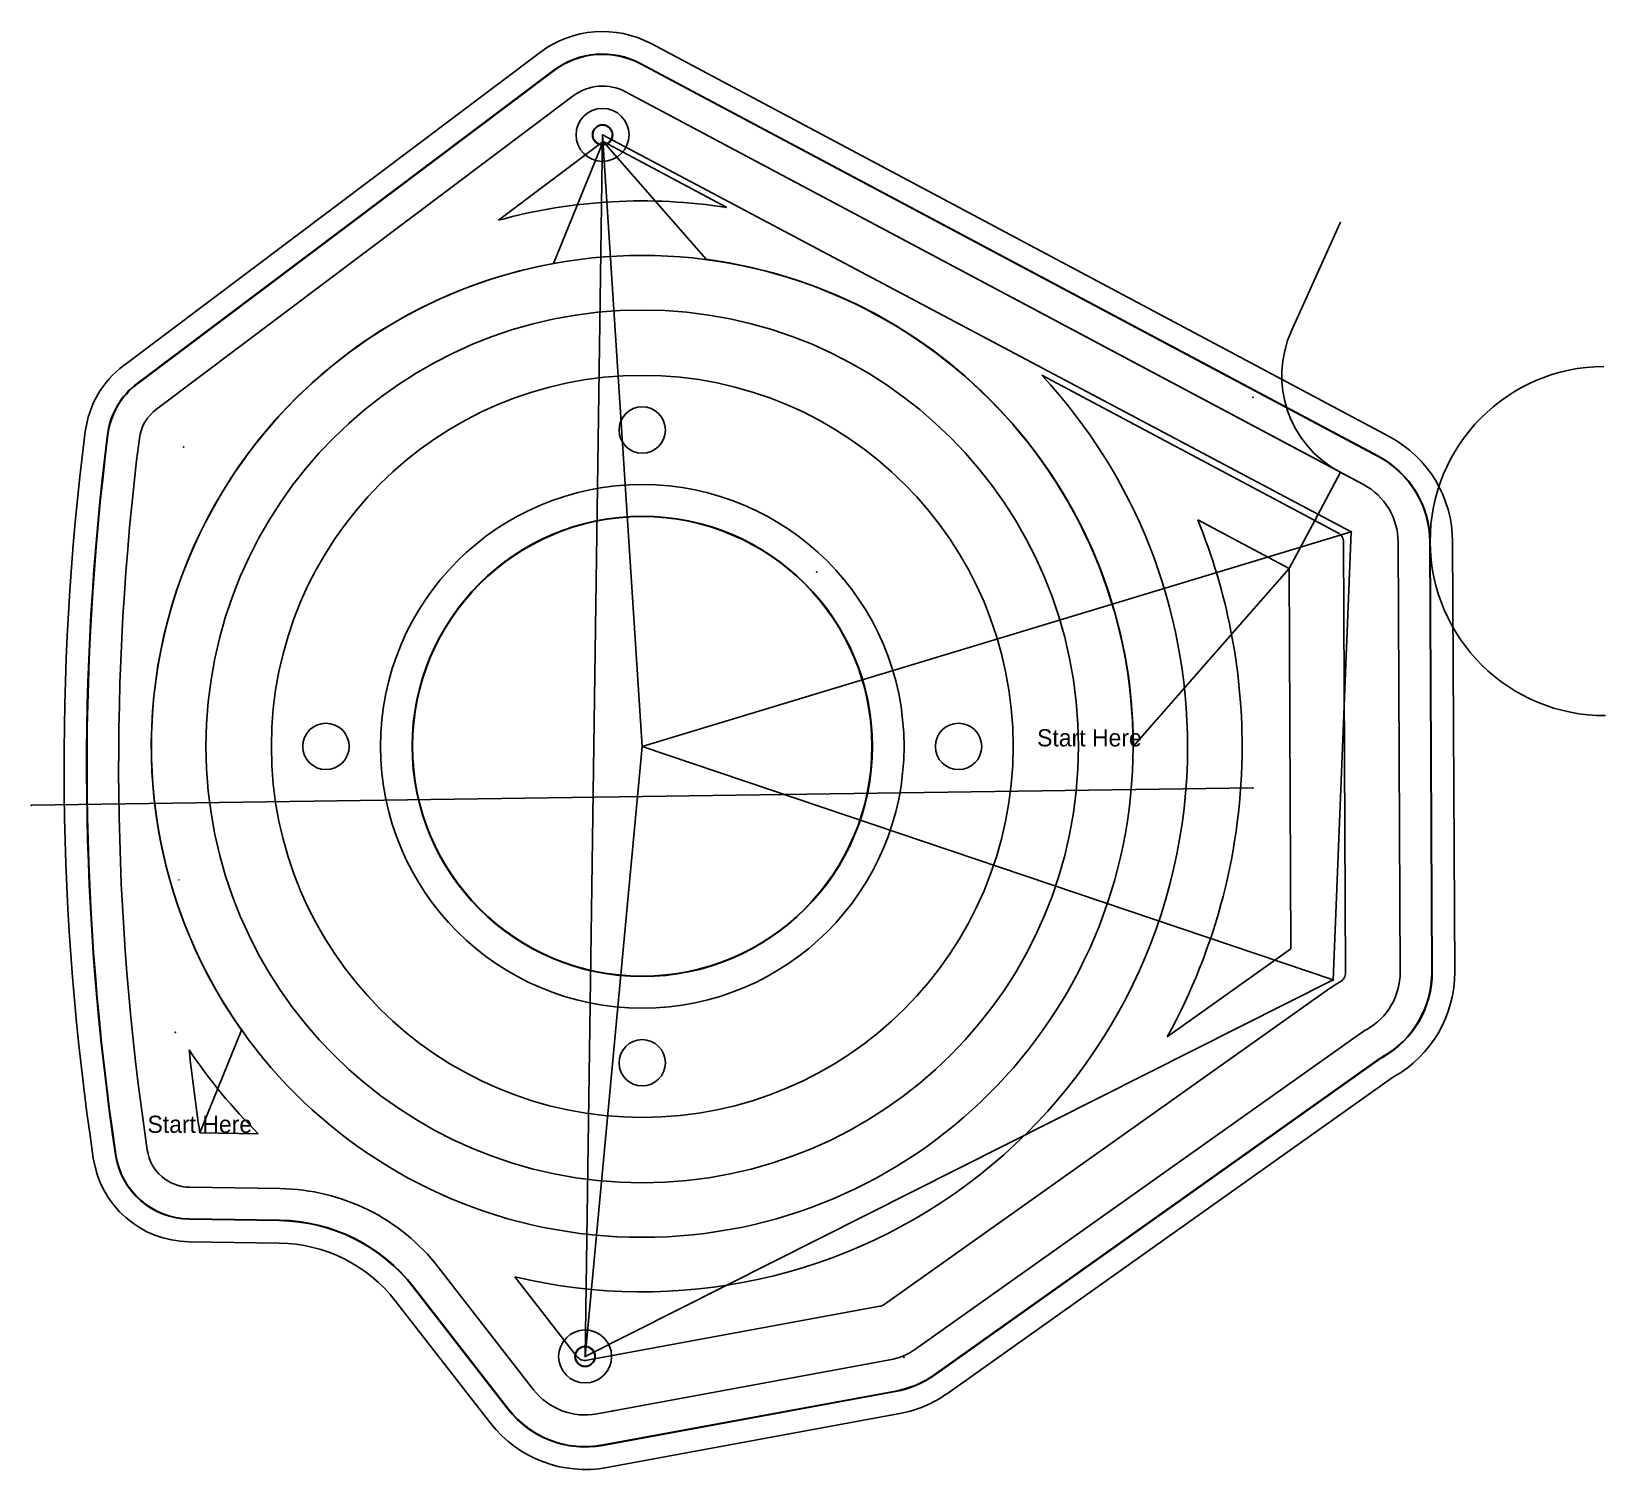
# Model space of a CAD drawing. Extents: x -7 to 11, y -8.3 to 8.2.
import ezdxf
from ezdxf.enums import TextEntityAlignment as Align

# ---------------------------------------------------------------- set-up
doc = ezdxf.new("R2010")
doc.units = 0

msp = doc.modelspace()

# ---------------------------------------------------------------- linework, layer by layer
at = {"layer": '1002', "color": 3, "linetype": 'CONTINUOUS'}
for p, q in [((5.125, 0), (5.125, 0, 1.968504)), ((-5.07074, -4.428016), (-5.07074, -4.428016, 1.968504))]:
    msp.add_line(p, q, dxfattribs=at)
at = {"layer": 'Default', "color": 6, "linetype": 'CONTINUOUS'}
for p, q in [((-1.166825, 7.953596), (-5.943317, 4.364424)), ((8.558736, 3.551548), (0.101759, 8.052325)), ((8.435412, 3.319822), (-0.021565, 7.820598)), ((-0.019216, 7.825012), (8.437761, 3.324235)), ((-5.788629, 4.158565), (-1.012138, 7.747736)), ((-1.009134, 7.743739), (-5.785626, 4.154568)), ((-0.79137, 7.453937), (-5.567862, 3.864766)), ((8.00145, 3.140135), (-0.19187, 7.500594)), ((-0.448984, 6.92943), (-1.647261, 6.029016)), ((-1.016698, 5.534356), (-0.448984, 6.92943)), ((8.125, 2.46), (-0.454962, 7.006244)), ((-0.448878, 6.929374), (0.733889, 5.580891)), ((0.969953, 6.174277), (-0.448878, 6.929374)), ((7.440911, 4.763122), (8, 6)), ((7.707821, 2.588404), (4.57955, 4.25326)), ((7.707891, 2.588367), (8.00145, 3.140135)), ((7.992693, 3.144796), (8.265107, 2.999818)), ((7.414191, 2.036674), (6.366817, 2.594083)), ((7.414192, 2.036554), (7.707821, 2.588404)), ((7.971478, 2.448087), (7.707891, 2.588367)), ((8.125, 2.46), (0, 0)), ((7.92, -2.675), (8.125, 2.46)), ((8.0614, -2.588247), (8.03775, 2.338341)), ((8.686392, -2.585247), (8.662743, 2.341341)), ((9.048888, -2.583507), (9.025239, 2.343081)), ((9.030239, 2.343105), (9.053888, -2.583483)), ((9.311385, -2.582247), (9.287736, 2.344341)), ((5.625, 0.00012), (7.414191, 2.036674)), ((7.435111, -2.321273), (7.414192, 2.036554)), ((7.92, -2.675), (0, 0)), ((5.628937, 0), (5.625, 0)), ((-7, -0.675), (7, -0.475)), ((6.015738, -3.328141), (7.435111, -2.321273)), ((7.92, -2.675), (-0.654925, -6.990387)), ((2.77352, -6.394374), (7.87558, -2.7751)), ((-5.070757, -4.427897), (-4.592182, -3.251868)), ((3.135134, -6.904139), (8.237194, -3.284865)), ((3.344871, -7.199803), (8.44693, -3.580528)), ((8.449823, -3.584607), (3.347763, -7.203881)), ((3.496749, -7.413904), (8.598808, -3.79463)), ((-5.07074, -4.428016), (-4.401178, -4.437582)), ((-5.185987, -5.051433), (-4.150895, -5.066221)), ((-4.156144, -5.433684), (-5.191237, -5.418896)), ((-5.191166, -5.413896), (-4.156073, -5.428684)), ((-5.194915, -5.67637), (-4.159823, -5.691157)), ((-2.334135, -5.971091), (-1.245871, -7.370758)), ((-1.460048, -6.077068), (-0.752464, -6.987125)), ((-1.535995, -7.596334), (-2.624259, -6.196667)), ((-2.620312, -6.193598), (-1.532048, -7.593265)), ((-2.827543, -6.354723), (-1.739279, -7.75439)), ((-0.631138, -7.033331), (2.723841, -6.415354)), ((-0.51792, -7.64799), (2.837059, -7.030013)), ((-0.452253, -8.004493), (2.902726, -7.386516)), ((2.903632, -7.391433), (-0.451348, -8.00941)), ((-0.404702, -8.26265), (2.950278, -7.644673))]:
    msp.add_line(p, q, dxfattribs=at)
at = {"layer": 'Default', "color": 4, "linetype": 'CONTINUOUS'}
for p, q in [((-5.567862, 3.864766), (-0.79137, 7.453937)), ((8.265107, 2.999818), (-0.19187, 7.500594)), ((8.686392, -2.585247), (8.662743, 2.341341)), ((8.237194, -3.284865), (3.135134, -6.904139)), ((-5.185987, -5.051433), (-4.150895, -5.066221)), ((-1.245871, -7.370758), (-2.334135, -5.971091)), ((2.837059, -7.030013), (-0.51792, -7.64799))]:
    msp.add_line(p, q, dxfattribs=at)
at = {"layer": 'Default', "color": 7, "linetype": 'CONTINUOUS'}
for p, q in [((-0.454962, 7.006244), (-0.654925, -6.990387)), ((-0.454962, 7.006244), (0, 0)), ((-0.654925, -6.990387), (0, 0))]:
    msp.add_line(p, q, dxfattribs=at)
for centre in [(-0.454962, 7.006244), (-0.654925, -6.990387)]:
    msp.add_circle(centre, 0.3035, dxfattribs=at)
at = {"layer": 'Default', "color": 6, "linetype": 'CONTINUOUS'}
for centre, radius in [((-0.454962, 7.006244), 0.116), ((-0.454962, 7.006244), 0.111), ((0, 0), 5.625), ((0, 0), 5), ((0, 0, -0.625), 2.6375), ((0, 0, -0.625), 2.6375), ((0, 0, -0.625), 2.6325), ((0, 0, -0.625), 2.6325), ((-0.654925, -6.990387), 0.116), ((-0.654925, -6.990387), 0.111)]:
    msp.add_circle(centre, radius, dxfattribs=at)
at = {"layer": 'Default', "color": 9, "linetype": 'CONTINUOUS'}
for centre, radius in [((0, 0, -0.125), 4.251), ((0, 3.625), 0.265625), ((0, 0, -0.625), 3), ((-3.625, 0), 0.265625), ((3.625, 0), 0.265625), ((0, -3.625), 0.265625)]:
    msp.add_circle(centre, radius, dxfattribs=at)
at = {"layer": 'Default', "color": 6, "linetype": 'CONTINUOUS'}
for centre, radius, start, end in [((-0.454962, 7.006244), 1.185, 61.978232, 126.922088), ((-0.454962, 7.006244), 0.9275, 61.978232, 126.922088), ((-0.454962, 7.006244), 0.9225, 61.978232, 126.922088), ((-0.454962, 7.006244), 0.56, 61.978232, 126.922088), ((0, 0), 6.25, 81.072043, 105.281509), ((0, 0), 5.625, 0.001222, 360), ((0, 0), 5.626969, 100.40955, 215.303506), ((0, 0), 5.628937, 0, 82.508573), ((8.579952, 4.248257), 1.25, 155.676248, 241.978232), ((-5.267497, 3.465039), 1.125, 126.922088, 172.75298), ((11.030216, 2.352706), 2, 90.275036, 180.275036), ((-5.267497, 3.465039), 0.8675, 126.922088, 172.75298), ((-5.267497, 3.465039), 0.8625, 126.922088, 172.75298), ((0, 0), 6.25, 0, 42.88442), ((-5.267497, 3.465039), 0.5, 126.922088, 172.75298), ((23.734788, -0.222985), 30.360835, 172.75298, 188.514205), ((23.734788, -0.222985), 30.103335, 172.75298, 188.514205), ((23.734788, -0.222985), 30.098335, 172.75298, 188.514205), ((23.734788, -0.222985), 29.735835, 172.75298, 188.514205), ((7.912752, 2.337741), 1.375, 0.275036, 61.978232), ((7.912752, 2.337741), 1.1125, 0.275036, 61.978232), ((7.912752, 2.337741), 1.1175, 0.275036, 61.978232), ((7.912752, 2.337741), 0.75, 0.275036, 61.978232), ((0, 0), 6.875, 0, 22.167848), ((7.912752, 2.337741), 0.125, 0.275036, 61.978232), ((11.030216, 2.352706), 2, 180.275036, 270.275036), ((0, 0), 6.25, 256.490437, 360), ((0, 0), 6.875, 331.046924, 360), ((8.671131, -3.896583), 1.375, 119.328765, 125.350941), ((7.936401, -2.588847), 0.125, 299.328765, 360.275036), ((7.936401, -2.588847), 0.75, 299.328765, 360.275036), ((7.936401, -2.588847), 1.1125, 299.328765, 360.275036), ((7.936401, -2.588847), 1.1175, 299.328765, 360.275036), ((7.936401, -2.588847), 1.375, 299.328765, 360.275036), ((8.671131, -3.896583), 0.75, 119.328765, 125.350941), ((23.734788, -0.222985), 29.110835, 186.417743, 188.305138), ((0, 0), 6.25, 213.800541, 225.23598), ((8.671131, -3.896583), 0.3875, 119.328765, 125.350941), ((8.671131, -3.896583), 0.3825, 119.328765, 125.350941), ((8.671131, -3.896583), 0.125, 119.328765, 125.350941), ((-5.178845, -4.551484), 0.8675, 188.514205, 269.1815), ((-5.178845, -4.551484), 0.8625, 188.514205, 269.1815), ((-5.178845, -4.551484), 0.5, 188.514205, 269.1815), ((-5.178845, -4.551484), 1.125, 188.514205, 269.1815), ((-4.184375, -7.409682), 2.3437, 37.865655, 89.1815), ((-4.184375, -7.409682), 1.9762, 37.865655, 89.1815), ((-4.184375, -7.409682), 1.9812, 37.865655, 89.1815), ((-4.184375, -7.409682), 1.7187, 37.865655, 89.1815), ((2.701197, -6.292422), 0.125, 280.436726, 305.350941), ((-0.653782, -6.910399), 0.125, 217.865655, 280.436726), ((2.701197, -6.292422), 0.75, 280.436726, 305.350941), ((2.701197, -6.292422), 1.1125, 280.436726, 305.350941), ((2.701197, -6.292422), 1.1175, 280.436726, 305.350941), ((-0.653782, -6.910399), 0.75, 217.865655, 280.436726), ((2.701197, -6.292422), 1.375, 280.436726, 305.350941), ((-0.653782, -6.910399), 1.375, 217.865655, 280.436726), ((-0.653782, -6.910399), 1.1175, 217.865655, 280.436726), ((-0.653782, -6.910399), 1.1125, 217.865655, 280.436726)]:
    msp.add_arc(centre, radius, start, end, dxfattribs=at)
at = {"layer": 'Default', "color": 4, "linetype": 'CONTINUOUS'}
for centre, radius, start, end in [((-0.454962, 7.006244), 0.56, 61.978232, 126.922088), ((-5.267497, 3.465039), 0.5, 126.922088, 172.75298), ((23.734788, -0.222985), 29.735835, 172.75298, 188.514205), ((7.912752, 2.337741), 0.75, 0.275036, 61.978232), ((-5.33289, -3.354144), 1.825, 89.1815, 89.450577), ((7.936401, -2.588847), 0.75, 299.328765, 360.275036), ((8.671131, -3.896583), 0.75, 119.328765, 125.350941), ((-5.178845, -4.551484), 0.5, 188.514205, 269.1815), ((-4.184375, -7.409682), 2.3437, 37.865655, 89.1815), ((2.701197, -6.292422), 0.75, 280.436726, 305.350941), ((-0.653782, -6.910399), 0.75, 217.865655, 280.436726)]:
    msp.add_arc(centre, radius, start, end, dxfattribs=at)
at = {"layer": 'Default', "color": 7}
for p in [(-0.454962, 7.006244), (8, 6), (7, 4), (-5.255477, 3.428643), (8.125, 2.46), (2, 2), (0, 0), (7, -0.475), (-7, -0.675), (7.92, -2.675), (-5.351278, -3.277109), (8.274914, -3.258107), (-0.654925, -6.990387), (3, -7), (-0.338979, -7.61503)]:
    msp.add_point(p, dxfattribs=at)

# ---------------------------------------------------------------- texts
at = {"layer": '1002', "color": 3}
for p in [(5.125, 0, 1.968504), (-5.07074, -4.428016, 1.968504)]:
    msp.add_text('Start Here', height=0.19685, dxfattribs=at).set_placement(p, align=Align.CENTER)

doc.saveas('drawing.dxf')
